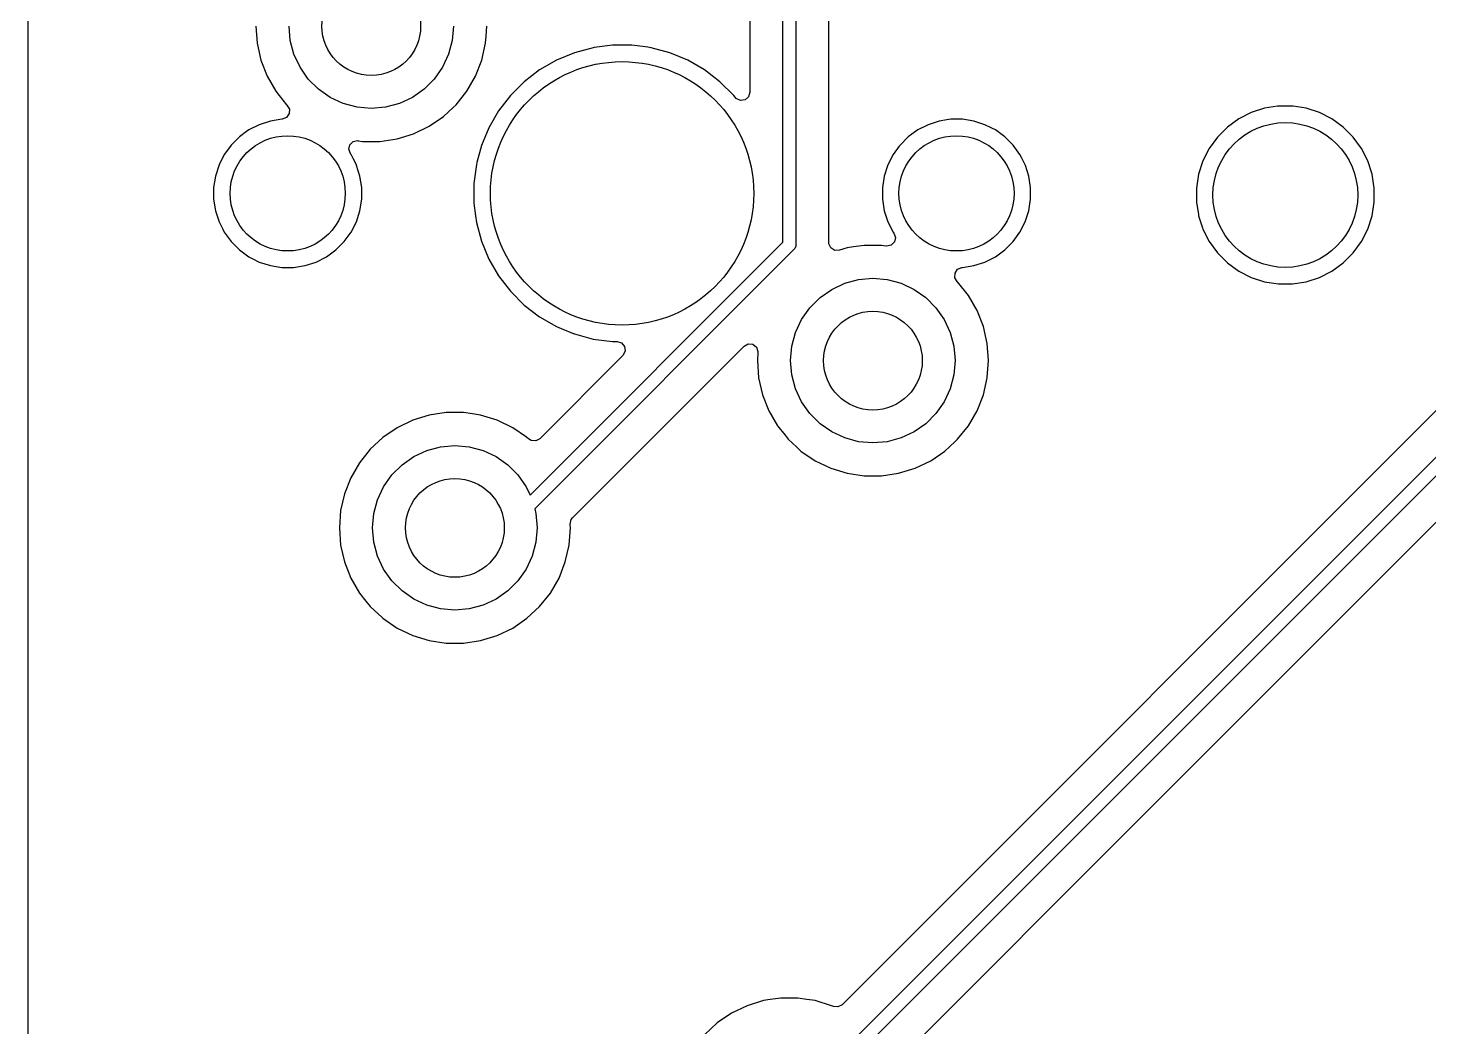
# Model space of a CAD drawing. Extents: x 98 to 223, y -135 to -41.
# Drawn here: x 97.97 to 119.25, y -96.32 to -81.15 of the extents above; entities that cross this region are included whole.
import ezdxf

# ---------------------------------------------------------------- set-up
doc = ezdxf.new("R2010")
doc.units = 0
doc.layers.add('BLACK', color=7, linetype='CONTINUOUS')

msp = doc.modelspace()

# ---------------------------------------------------------------- linework, layer by layer
at = {"layer": 'BLACK', "linetype": 'CONTINUOUS'}
for p, q in [((97.973, -83.572671), (97.973, -64.522671)), ((109.4375, -84.40323), (109.4375, -79.822501)), ((109.6375, -79.822501), (109.6375, -84.444652)), ((108.937, -80.312886), (108.937, -82.126711)), ((110.138, -84.407864), (110.138, -80.312886)), ((125.520032, -80.799481), (110.337895, -95.981618)), ((101.432092, -81.121254), (101.451696, -81.38287)), ((101.95649, -81.33831), (101.9375, -81.12125)), ((104.4375, -81.12125), (104.41851, -81.33831)), ((104.923302, -81.38288), (104.93132, -81.275885)), ((104.93132, -81.275885), (104.942908, -81.121254)), ((110.347309, -96.680018), (125.81804, -81.209289)), ((101.451696, -81.38287), (101.451697, -81.382875)), ((101.451697, -81.382875), (101.510076, -81.638652)), ((102.012884, -81.548775), (101.95649, -81.33831)), ((104.41851, -81.33831), (104.362116, -81.548775)), ((104.86492, -81.638666), (104.923302, -81.38288)), ((106.557507, -81.449257), (106.272548, -81.525611)), ((106.571585, -81.447403), (106.557507, -81.449257)), ((106.849986, -81.41075), (106.571585, -81.447403)), ((106.849994, -81.41075), (106.849986, -81.41075)), ((107.145006, -81.41075), (106.849994, -81.41075)), ((107.145013, -81.41075), (107.145006, -81.41075)), ((107.388613, -81.442821), (107.145013, -81.41075)), ((107.437493, -81.449257), (107.388613, -81.442821)), ((107.722452, -81.525611), (107.437493, -81.449257)), ((125.930171, -81.38), (110.488731, -96.82144)), ((101.510076, -81.638652), (101.510078, -81.638661)), ((101.510078, -81.638661), (101.51008, -81.638666)), ((101.51008, -81.638666), (101.605932, -81.882893)), ((102.104968, -81.74625), (102.012884, -81.548775)), ((104.362116, -81.548775), (104.270032, -81.74625)), ((104.769068, -81.882893), (104.86492, -81.638666)), ((105.999989, -81.638508), (105.744506, -81.786011)), ((105.999999, -81.638504), (105.999989, -81.638508)), ((106.272538, -81.525614), (105.999999, -81.638504)), ((106.272548, -81.525611), (106.272538, -81.525614)), ((107.722454, -81.525612), (107.722452, -81.525611)), ((107.722461, -81.525614), (107.722454, -81.525612)), ((107.995, -81.638504), (107.722461, -81.525614)), ((107.99501, -81.638508), (107.995, -81.638504)), ((108.250493, -81.786011), (107.99501, -81.638508)), ((101.605932, -81.882893), (101.737114, -82.110107)), ((102.229944, -81.924735), (102.104968, -81.74625)), ((102.384015, -82.078806), (102.229944, -81.924735)), ((104.145056, -81.924735), (103.990985, -82.078806)), ((104.270032, -81.74625), (104.145056, -81.924735)), ((104.637886, -82.110107), (104.769068, -81.882893)), ((105.744506, -81.786011), (105.510459, -81.965602)), ((108.48454, -81.965602), (108.250493, -81.786011)), ((114.920313, -93.097671), (126.101167, -81.916819)), ((101.737114, -82.110107), (101.788233, -82.174208)), ((102.5625, -82.203782), (102.384015, -82.078806)), ((103.990985, -82.078806), (103.8125, -82.203782)), ((104.474305, -82.315231), (104.637886, -82.110107)), ((105.510452, -81.965608), (105.301858, -82.174202)), ((105.510459, -81.965602), (105.510452, -81.965608)), ((108.484547, -81.965608), (108.48454, -81.965602)), ((108.693144, -82.174205), (108.484547, -81.965608)), ((108.937, -82.126711), (108.917315, -82.19375)), ((101.788233, -82.174208), (101.900697, -82.315234)), ((101.900697, -82.315234), (101.906877, -82.320967)), ((101.906877, -82.320967), (101.942633, -82.380994)), ((102.759975, -82.295866), (102.5625, -82.203782)), ((102.97044, -82.35226), (102.759975, -82.295866)), ((103.1875, -82.37125), (102.97044, -82.35226)), ((103.40456, -82.35226), (103.1875, -82.37125)), ((103.615025, -82.295866), (103.40456, -82.35226)), ((103.8125, -82.203782), (103.615025, -82.295866)), ((104.281979, -82.493683), (104.431233, -82.355195)), ((104.431233, -82.355195), (104.474301, -82.315235)), ((104.474301, -82.315233), (104.474305, -82.315231)), ((104.474301, -82.315235), (104.474301, -82.315233)), ((105.301852, -82.174209), (105.122261, -82.408256)), ((105.301858, -82.174202), (105.301852, -82.174209)), ((108.714625, -82.202199), (108.693144, -82.174205)), ((108.731797, -82.220424), (108.714625, -82.202199)), ((108.795353, -82.249449), (108.731797, -82.220424)), ((108.864511, -82.239505), (108.795353, -82.249449)), ((108.917315, -82.19375), (108.864511, -82.239505)), ((116.951414, -82.338094), (116.75626, -82.369003)), ((116.966213, -82.33575), (116.951414, -82.338094)), ((117.178787, -82.33575), (116.966213, -82.33575)), ((117.193586, -82.338094), (117.178787, -82.33575)), ((117.38874, -82.369003), (117.193586, -82.338094)), ((101.653943, -82.563464), (101.48546, -82.618206)), ((101.828928, -82.535748), (101.653943, -82.563464)), ((101.832288, -82.535484), (101.828928, -82.535748)), ((101.836006, -82.535134), (101.832288, -82.535484)), ((101.900511, -82.508285), (101.836006, -82.535134)), ((101.94026, -82.450824), (101.900511, -82.508285)), ((101.942633, -82.380994), (101.94026, -82.450824)), ((104.065204, -82.641478), (104.281979, -82.493683)), ((105.122261, -82.408256), (104.974758, -82.663739)), ((111.813943, -82.563464), (111.64546, -82.618206)), ((111.930595, -82.544988), (111.813943, -82.563464)), ((111.988921, -82.53575), (111.930595, -82.544988)), ((112.166079, -82.53575), (111.988921, -82.53575)), ((112.253567, -82.549607), (112.166079, -82.53575)), ((112.341056, -82.563464), (112.253567, -82.549607)), ((112.509539, -82.618206), (112.341056, -82.563464)), ((116.364679, -82.531201), (116.192713, -82.65614)), ((116.554085, -82.434694), (116.364679, -82.531201)), ((116.75626, -82.369003), (116.554085, -82.434694)), ((117.388741, -82.369003), (117.38874, -82.369003)), ((117.388743, -82.369004), (117.388741, -82.369003)), ((117.590912, -82.434693), (117.388743, -82.369004)), ((117.590913, -82.434693), (117.590912, -82.434693)), ((117.590914, -82.434694), (117.590913, -82.434693)), ((117.78032, -82.531201), (117.590914, -82.434694)), ((117.952286, -82.65614), (117.78032, -82.531201)), ((101.293298, -82.723565), (101.184286, -82.802767)), ((101.327609, -82.698636), (101.293298, -82.723565)), ((101.485457, -82.618207), (101.327609, -82.698636)), ((101.48546, -82.618206), (101.485457, -82.618207)), ((103.578115, -82.832646), (103.828823, -82.755313)), ((103.828823, -82.755313), (104.065204, -82.641478)), ((104.974754, -82.663749), (104.861864, -82.936288)), ((104.974758, -82.663739), (104.974754, -82.663749)), ((111.453298, -82.723565), (111.344286, -82.802767)), ((111.487609, -82.698636), (111.453298, -82.723565)), ((111.645457, -82.618207), (111.487609, -82.698636)), ((111.64546, -82.618206), (111.645457, -82.618207)), ((112.509542, -82.618207), (112.509539, -82.618206)), ((112.612683, -82.670761), (112.509542, -82.618207)), ((112.66739, -82.698636), (112.612683, -82.670761)), ((112.810714, -82.802767), (112.66739, -82.698636)), ((116.192713, -82.65614), (116.04239, -82.806463)), ((118.102609, -82.806463), (117.952286, -82.65614)), ((101.047735, -82.943565), (100.954886, -83.071359)), ((101.059017, -82.928036), (101.047735, -82.943565)), ((101.059019, -82.928034), (101.059017, -82.928036)), ((101.184283, -82.802769), (101.059019, -82.928033)), ((101.059019, -82.928033), (101.059019, -82.928034)), ((101.184284, -82.802769), (101.184283, -82.802769)), ((101.184286, -82.802767), (101.184284, -82.802769)), ((102.846222, -82.991222), (102.862048, -82.923168)), ((102.869702, -83.057028), (102.846222, -82.991222)), ((102.862048, -82.923168), (102.912154, -82.874473)), ((102.912154, -82.874473), (102.980632, -82.860598)), ((102.980632, -82.860598), (102.988492, -82.861526)), ((102.988492, -82.861526), (103.056318, -82.87175)), ((103.056318, -82.87175), (103.318682, -82.87175)), ((103.318682, -82.87175), (103.578115, -82.832646)), ((104.861861, -82.936298), (104.792534, -83.195034)), ((104.861864, -82.936288), (104.861861, -82.936298)), ((111.207735, -82.943565), (111.114886, -83.071359)), ((111.219017, -82.928036), (111.207735, -82.943565)), ((111.219019, -82.928034), (111.219017, -82.928036)), ((111.344283, -82.802769), (111.219019, -82.928033)), ((111.219019, -82.928033), (111.219019, -82.928034)), ((111.344284, -82.802769), (111.344283, -82.802769)), ((111.344286, -82.802767), (111.344284, -82.802769)), ((112.935983, -82.928036), (112.810714, -82.802767)), ((113.040114, -83.07136), (112.935983, -82.928036)), ((115.917451, -82.978429), (115.820944, -83.167835)), ((116.04239, -82.806463), (115.917451, -82.978429)), ((118.227548, -82.978429), (118.102609, -82.806463)), ((118.227549, -82.978431), (118.227548, -82.978429)), ((118.227551, -82.978434), (118.227549, -82.978431)), ((118.324057, -83.167838), (118.227551, -82.978434)), ((100.954886, -83.071359), (100.874457, -83.229207)), ((102.879029, -83.069867), (102.869702, -83.057028)), ((102.880114, -83.07136), (102.879029, -83.069867)), ((102.910621, -83.131233), (102.880114, -83.07136)), ((102.960542, -83.229207), (102.910621, -83.131233)), ((104.792534, -83.195034), (104.785508, -83.221254)), ((111.114886, -83.071359), (111.034457, -83.229207)), ((113.06374, -83.117728), (113.040114, -83.07136)), ((113.120542, -83.229207), (113.06374, -83.117728)), ((115.820944, -83.167835), (115.755253, -83.37001)), ((118.389746, -83.370007), (118.324057, -83.167838)), ((100.819714, -83.397693), (100.792, -83.572671)), ((100.874456, -83.22921), (100.819714, -83.397693)), ((100.874457, -83.229207), (100.874456, -83.22921)), ((102.960543, -83.22921), (102.960542, -83.229207)), ((102.963872, -83.239456), (102.960543, -83.22921)), ((103.015286, -83.397695), (102.963872, -83.239456)), ((103.043, -83.572671), (103.015286, -83.397695)), ((104.785506, -83.221265), (104.747, -83.513736)), ((104.785508, -83.221254), (104.785506, -83.221265)), ((110.979714, -83.397693), (110.952, -83.572671)), ((111.034456, -83.22921), (110.979714, -83.397693)), ((111.034457, -83.229207), (111.034456, -83.22921)), ((113.120543, -83.22921), (113.120542, -83.229207)), ((113.123872, -83.239456), (113.120543, -83.22921)), ((113.175286, -83.397695), (113.123872, -83.239456)), ((113.203, -83.572671), (113.175286, -83.397695)), ((115.755253, -83.37001), (115.722, -83.579963)), ((118.423, -83.579963), (118.389746, -83.370007)), ((97.973, -102.622671), (97.973, -83.572671)), ((100.792, -83.572671), (100.792, -83.749828)), ((103.043, -83.749829), (103.043, -83.572671)), ((104.747, -83.513736), (104.747, -83.808763)), ((110.952, -83.572671), (110.952, -83.749828)), ((113.203, -83.579963), (113.203, -83.572671)), ((113.203, -83.749829), (113.203, -83.579963)), ((115.722, -83.579963), (115.722, -83.792536)), ((118.423, -83.792537), (118.423, -83.579963)), ((100.792, -83.749828), (100.819714, -83.924806)), ((103.015286, -83.924805), (103.043, -83.749829)), ((104.747, -83.808763), (104.772506, -84.002493)), ((110.952, -83.749828), (110.979714, -83.924806)), ((113.175286, -83.924805), (113.203, -83.749829)), ((115.722, -83.792536), (115.751781, -83.980569)), ((118.389746, -84.002493), (118.423, -83.792537)), ((100.819714, -83.924806), (100.874456, -84.093289)), ((102.960542, -84.093292), (103.015286, -83.924805)), ((104.772506, -84.002493), (104.785507, -84.101243)), ((110.979714, -83.924806), (111.034456, -84.093289)), ((113.120542, -84.093292), (113.175286, -83.924805)), ((115.751781, -83.980569), (115.755254, -84.002493)), ((115.755254, -84.002493), (115.814208, -84.183935)), ((118.324057, -84.204662), (118.389746, -84.002493)), ((100.874456, -84.093289), (100.874457, -84.093292)), ((100.874457, -84.093292), (100.931204, -84.204662)), ((100.931204, -84.204662), (100.954886, -84.25114)), ((100.954886, -84.25114), (101.059017, -84.394464)), ((102.775983, -84.394464), (102.880114, -84.25114)), ((102.880114, -84.25114), (102.960542, -84.093292)), ((104.785507, -84.101243), (104.861861, -84.386201)), ((111.034456, -84.093289), (111.034457, -84.093292)), ((111.034457, -84.093292), (111.114887, -84.251142)), ((111.114887, -84.251142), (111.125298, -84.265472)), ((111.125298, -84.265472), (111.148777, -84.331279)), ((112.935983, -84.394464), (113.040114, -84.25114)), ((113.040114, -84.25114), (113.120542, -84.093292)), ((115.814208, -84.183935), (115.820944, -84.204664)), ((115.820944, -84.204664), (115.917451, -84.39407)), ((118.227551, -84.394066), (118.324057, -84.204662)), ((101.059017, -84.394464), (101.184286, -84.519733)), ((102.650714, -84.519733), (102.775983, -84.394464)), ((104.861861, -84.386201), (104.861864, -84.386211)), ((104.861864, -84.386211), (104.974754, -84.65875)), ((105.598689, -88.24204), (109.4375, -84.40323)), ((109.635579, -84.464161), (109.624936, -84.489854)), ((109.6375, -84.444652), (109.635579, -84.464161)), ((110.139513, -84.427178), (110.138, -84.407864)), ((110.1694, -84.490334), (110.139513, -84.427178)), ((110.514747, -84.475103), (110.416885, -84.489854)), ((110.676312, -84.45075), (110.514747, -84.475103)), ((110.676318, -84.45075), (110.676312, -84.45075)), ((110.938682, -84.45075), (110.676318, -84.45075)), ((110.938689, -84.45075), (110.938682, -84.45075)), ((111.006498, -84.460971), (110.938689, -84.45075)), ((111.014366, -84.461901), (111.006498, -84.460971)), ((111.082844, -84.448026), (111.014366, -84.461901)), ((111.132951, -84.399332), (111.082844, -84.448026)), ((111.148777, -84.331279), (111.132951, -84.399332)), ((112.810714, -84.519733), (112.935983, -84.394464)), ((115.917451, -84.39407), (116.04239, -84.566036)), ((118.102609, -84.566036), (118.227548, -84.39407)), ((118.227547, -84.39407), (118.227551, -84.394066)), ((118.227548, -84.39407), (118.227547, -84.39407)), ((101.184286, -84.519733), (101.32761, -84.623864)), ((101.32761, -84.623864), (101.38828, -84.654777)), ((101.38828, -84.654777), (101.485457, -84.704292)), ((102.349542, -84.704292), (102.50739, -84.623864)), ((102.50739, -84.623864), (102.650714, -84.519733)), ((104.974754, -84.65875), (104.974758, -84.65876)), ((104.974758, -84.65876), (105.122261, -84.914243)), ((109.608211, -84.515363), (105.669675, -88.453898)), ((109.620647, -84.500209), (109.608211, -84.515363)), ((109.624936, -84.489854), (109.620647, -84.500209)), ((110.228686, -84.527305), (110.1694, -84.490334)), ((110.298549, -84.526355), (110.228686, -84.527305)), ((110.416872, -84.489857), (110.298549, -84.526355)), ((110.416882, -84.489855), (110.416872, -84.489857)), ((110.416885, -84.489854), (110.416882, -84.489855)), ((112.509542, -84.704292), (112.66739, -84.623864)), ((112.66739, -84.623864), (112.810714, -84.519733)), ((116.04239, -84.566036), (116.192713, -84.716359)), ((117.952292, -84.716354), (118.102604, -84.566042)), ((118.102604, -84.566042), (118.102606, -84.566038)), ((118.102606, -84.566038), (118.102609, -84.566036)), ((101.485457, -84.704292), (101.48546, -84.704293)), ((101.48546, -84.704293), (101.569701, -84.731664)), ((101.569701, -84.731664), (101.653945, -84.759036)), ((101.653945, -84.759036), (101.828921, -84.78675)), ((101.828921, -84.78675), (101.828922, -84.78675)), ((101.828922, -84.78675), (102.006078, -84.78675)), ((102.006078, -84.78675), (102.006079, -84.78675)), ((102.006079, -84.78675), (102.181055, -84.759036)), ((102.181055, -84.759036), (102.349542, -84.704292)), ((112.052366, -84.941504), (112.054739, -84.871675)), ((112.054739, -84.871675), (112.094488, -84.814214)), ((112.094488, -84.814214), (112.158993, -84.787365)), ((112.158993, -84.787365), (112.162727, -84.787014)), ((112.162727, -84.787014), (112.166076, -84.78675)), ((112.166076, -84.78675), (112.166079, -84.78675)), ((112.166079, -84.78675), (112.341055, -84.759036)), ((112.341055, -84.759036), (112.509542, -84.704292)), ((116.192713, -84.716359), (116.364679, -84.841298)), ((116.364679, -84.841298), (116.364681, -84.841299)), ((116.364681, -84.841299), (116.364684, -84.841301)), ((116.364684, -84.841301), (116.554088, -84.937807)), ((117.590912, -84.937807), (117.780316, -84.841301)), ((117.780316, -84.841301), (117.8554, -84.78675)), ((117.8554, -84.78675), (117.952286, -84.716359)), ((117.952286, -84.716359), (117.952288, -84.716356)), ((117.952288, -84.716356), (117.952292, -84.716354)), ((105.122261, -84.914243), (105.301852, -85.14829)), ((110.004015, -85.243694), (110.1825, -85.118718)), ((110.1825, -85.118718), (110.379975, -85.026634)), ((110.379975, -85.026634), (110.59044, -84.97024)), ((110.59044, -84.97024), (110.8075, -84.95125)), ((110.8075, -84.95125), (111.02456, -84.97024)), ((111.02456, -84.97024), (111.235025, -85.026634)), ((111.235025, -85.026634), (111.4325, -85.118718)), ((111.4325, -85.118718), (111.610985, -85.243694)), ((112.088122, -85.001531), (112.052366, -84.941504)), ((112.094298, -85.007261), (112.088122, -85.001531)), ((112.094299, -85.007262), (112.094298, -85.007261)), ((112.094303, -85.007267), (112.094299, -85.007262)), ((112.094305, -85.007269), (112.094303, -85.007267)), ((112.257886, -85.212393), (112.094305, -85.007269)), ((116.554088, -84.937807), (116.756257, -85.003496)), ((116.756257, -85.003496), (116.966213, -85.03675)), ((116.966213, -85.03675), (116.966214, -85.03675)), ((116.966214, -85.03675), (117.178786, -85.03675)), ((117.178786, -85.03675), (117.178787, -85.03675)), ((117.178787, -85.03675), (117.388743, -85.003496)), ((117.388743, -85.003496), (117.590912, -84.937807)), ((105.301852, -85.14829), (105.301858, -85.148297)), ((105.301858, -85.148297), (105.510452, -85.356891)), ((109.849944, -85.397765), (110.004015, -85.243694)), ((111.610985, -85.243694), (111.765056, -85.397765)), ((112.389068, -85.439607), (112.257886, -85.212393)), ((105.510452, -85.356891), (105.510459, -85.356897)), ((105.510459, -85.356897), (105.744506, -85.536488)), ((105.744506, -85.536488), (105.999989, -85.683991)), ((109.724968, -85.57625), (109.849944, -85.397765)), ((111.765056, -85.397765), (111.890032, -85.57625)), ((112.48492, -85.683834), (112.389068, -85.439607)), ((105.999989, -85.683991), (105.99999, -85.683991)), ((105.99999, -85.683991), (105.999993, -85.683993)), ((105.999993, -85.683993), (106.073803, -85.714566)), ((106.073803, -85.714566), (106.267784, -85.794916)), ((109.632884, -85.773725), (109.724968, -85.57625)), ((111.890032, -85.57625), (111.982116, -85.773725)), ((112.543302, -85.93962), (112.48492, -85.683834)), ((106.267784, -85.794916), (106.272548, -85.796889)), ((106.272548, -85.796889), (106.557507, -85.873243)), ((106.557507, -85.873243), (106.849994, -85.91175)), ((106.849994, -85.91175), (106.850001, -85.91175)), ((106.850001, -85.91175), (106.921804, -85.91175)), ((106.921804, -85.91175), (106.988843, -85.931435)), ((106.988843, -85.931435), (107.034598, -85.984239)), ((108.849968, -85.981417), (108.911289, -85.947934)), ((108.911289, -85.947934), (108.980981, -85.952918)), ((108.980981, -85.952918), (109.036914, -85.99479)), ((109.57649, -85.98419), (109.632884, -85.773725)), ((111.982116, -85.773725), (112.03851, -85.98419)), ((112.543302, -85.939624), (112.543302, -85.93962)), ((112.543303, -85.939629), (112.543302, -85.939624)), ((112.562908, -86.201245), (112.543303, -85.939629)), ((107.009485, -86.123431), (105.746469, -87.386446)), ((106.244568, -88.586817), (108.849968, -85.981417)), ((107.015517, -86.116953), (107.009485, -86.123431)), ((107.044542, -86.053397), (107.015517, -86.116953)), ((107.034598, -85.984239), (107.044542, -86.053397)), ((109.036914, -85.99479), (109.061331, -86.060254)), ((109.0613, -86.078366), (109.052092, -86.201245)), ((109.061331, -86.060254), (109.0613, -86.078366)), ((109.5575, -86.20125), (109.57649, -85.98419)), ((112.03851, -85.98419), (112.0575, -86.20125)), ((109.052092, -86.201245), (109.052092, -86.201254)), ((109.052092, -86.201254), (109.071696, -86.46287)), ((109.57649, -86.41831), (109.5575, -86.20125)), ((112.0575, -86.20125), (112.03851, -86.41831)), ((112.543771, -86.456619), (112.562908, -86.201254)), ((112.562908, -86.201254), (112.562908, -86.201245)), ((109.071696, -86.46287), (109.071697, -86.462875)), ((109.071697, -86.462875), (109.130076, -86.718652)), ((109.632884, -86.628775), (109.57649, -86.41831)), ((112.03851, -86.41831), (111.982116, -86.628775)), ((112.48492, -86.718666), (112.543302, -86.46288)), ((112.543302, -86.46288), (112.543771, -86.456619)), ((109.130076, -86.718652), (109.130078, -86.718661)), ((109.130078, -86.718661), (109.13008, -86.718666)), ((109.13008, -86.718666), (109.225932, -86.962893)), ((109.724968, -86.82625), (109.632884, -86.628775)), ((109.849944, -87.004735), (109.724968, -86.82625)), ((111.890032, -86.82625), (111.765056, -87.004735)), ((111.982116, -86.628775), (111.890032, -86.82625)), ((112.389068, -86.962893), (112.48492, -86.718666)), ((104.066876, -87.029856), (103.816173, -87.107188)), ((104.066882, -87.029855), (104.066876, -87.029856)), ((104.066885, -87.029854), (104.066882, -87.029855)), ((104.164747, -87.015103), (104.066885, -87.029854)), ((104.326312, -86.99075), (104.164747, -87.015103)), ((104.326318, -86.99075), (104.326312, -86.99075)), ((104.588682, -86.99075), (104.326318, -86.99075)), ((104.588687, -86.99075), (104.588682, -86.99075)), ((104.723323, -87.011044), (104.588687, -86.99075)), ((104.848115, -87.029854), (104.723323, -87.011044)), ((104.848119, -87.029855), (104.848115, -87.029854)), ((104.848123, -87.029856), (104.848119, -87.029855)), ((105.098827, -87.107188), (104.848123, -87.029856)), ((109.225932, -86.962893), (109.357114, -87.190107)), ((110.004015, -87.158806), (109.849944, -87.004735)), ((111.765056, -87.004735), (111.610985, -87.158806)), ((112.257886, -87.190107), (112.389068, -86.962893)), ((103.579802, -87.221018), (103.36302, -87.368817)), ((103.579803, -87.221017), (103.579802, -87.221018)), ((103.816173, -87.107188), (103.579803, -87.221017)), ((105.335196, -87.221017), (105.098825, -87.107188)), ((105.098825, -87.107188), (105.098827, -87.107188)), ((105.335197, -87.221018), (105.335196, -87.221017)), ((105.3352, -87.22102), (105.335197, -87.221018)), ((105.335204, -87.221022), (105.3352, -87.22102)), ((105.547341, -87.365655), (105.335204, -87.221022)), ((109.357114, -87.190107), (109.472543, -87.33485)), ((110.1825, -87.283782), (110.004015, -87.158806)), ((111.610985, -87.158806), (111.4325, -87.283782)), ((112.094305, -87.395231), (112.257886, -87.190107)), ((103.36302, -87.368817), (103.170698, -87.547264)), ((105.551983, -87.36882), (105.547341, -87.365655)), ((105.574446, -87.389663), (105.551983, -87.36882)), ((105.615454, -87.414947), (105.574446, -87.389663)), ((105.685146, -87.419931), (105.615454, -87.414947)), ((105.746469, -87.386446), (105.685146, -87.419931)), ((109.472543, -87.33485), (109.520698, -87.395235)), ((109.520698, -87.395235), (109.652805, -87.517811)), ((110.379975, -87.375866), (110.1825, -87.283782)), ((110.59044, -87.43226), (110.379975, -87.375866)), ((110.8075, -87.45125), (110.59044, -87.43226)), ((111.02456, -87.43226), (110.8075, -87.45125)), ((111.235025, -87.375866), (111.02456, -87.43226)), ((111.4325, -87.283782), (111.235025, -87.375866)), ((111.901979, -87.573683), (112.051233, -87.435195)), ((112.051233, -87.435195), (112.094301, -87.395235)), ((112.094301, -87.395233), (112.094305, -87.395231)), ((112.094301, -87.395235), (112.094301, -87.395233)), ((103.170698, -87.547264), (103.007114, -87.752393)), ((103.654015, -87.783694), (103.8325, -87.658718)), ((103.8325, -87.658718), (104.029975, -87.566634)), ((104.029975, -87.566634), (104.24044, -87.51024)), ((104.24044, -87.51024), (104.4575, -87.49125)), ((104.4575, -87.49125), (104.67456, -87.51024)), ((104.67456, -87.51024), (104.885025, -87.566634)), ((104.885025, -87.566634), (105.0825, -87.658718)), ((105.0825, -87.658718), (105.260985, -87.783694)), ((109.652805, -87.517811), (109.713021, -87.573683)), ((109.713021, -87.573683), (109.929796, -87.721478)), ((111.685204, -87.721478), (111.901979, -87.573683)), ((103.007114, -87.752393), (102.875932, -87.979606)), ((103.499944, -87.937765), (103.654015, -87.783694)), ((105.260985, -87.783694), (105.415056, -87.937765)), ((109.929796, -87.721478), (109.929801, -87.72148)), ((109.929801, -87.72148), (109.929802, -87.721481)), ((109.929802, -87.721481), (109.929803, -87.721482)), ((109.929803, -87.721482), (109.996751, -87.753722)), ((109.996751, -87.753722), (110.166173, -87.835311)), ((110.166173, -87.835311), (110.166174, -87.835311)), ((110.166174, -87.835311), (110.166177, -87.835313)), ((110.166177, -87.835313), (110.416885, -87.912646)), ((111.198115, -87.912646), (111.448823, -87.835313)), ((111.448823, -87.835313), (111.685204, -87.721478)), ((102.875932, -87.979606), (102.780082, -88.223828)), ((103.374968, -88.11625), (103.499944, -87.937765)), ((105.415056, -87.937765), (105.540032, -88.11625)), ((110.416885, -87.912646), (110.676318, -87.95175)), ((110.676318, -87.95175), (110.938682, -87.95175)), ((110.938682, -87.95175), (111.198115, -87.912646)), ((102.780076, -88.223847), (102.721697, -88.479624)), ((102.780082, -88.223828), (102.780076, -88.223847)), ((103.22649, -88.52419), (103.282884, -88.313725)), ((103.282884, -88.313725), (103.374968, -88.11625)), ((105.540032, -88.11625), (105.598689, -88.24204)), ((102.721696, -88.479629), (102.702092, -88.741245)), ((102.721697, -88.479624), (102.721696, -88.479629)), ((103.2075, -88.74125), (103.22649, -88.52419)), ((105.669675, -88.453898), (105.68851, -88.52419)), ((105.68851, -88.52419), (105.7075, -88.74125)), ((102.702092, -88.741245), (102.702092, -88.741254)), ((102.702092, -88.741254), (102.721696, -89.00287)), ((103.22649, -88.95831), (103.2075, -88.74125)), ((105.7075, -88.74125), (105.68851, -88.95831)), ((106.193303, -89.00287), (106.212908, -88.741254)), ((106.208599, -88.68376), (106.223217, -88.61544)), ((106.209923, -88.701421), (106.208599, -88.68376)), ((106.212908, -88.741249), (106.209923, -88.701421)), ((106.212908, -88.741254), (106.212908, -88.741249)), ((106.223217, -88.61544), (106.244568, -88.586817)), ((102.721696, -89.00287), (102.721697, -89.002875)), ((102.721697, -89.002875), (102.780076, -89.258652)), ((103.282884, -89.168775), (103.22649, -88.95831)), ((103.374968, -89.36625), (103.282884, -89.168775)), ((105.632116, -89.168775), (105.540032, -89.36625)), ((105.68851, -88.95831), (105.632116, -89.168775)), ((106.13492, -89.258666), (106.193302, -89.00288)), ((106.193302, -89.00288), (106.193303, -89.00287)), ((102.780076, -89.258652), (102.780078, -89.258661)), ((102.780078, -89.258661), (102.78008, -89.258666)), ((102.78008, -89.258666), (102.875932, -89.502893)), ((103.499944, -89.544735), (103.374968, -89.36625)), ((105.540032, -89.36625), (105.415056, -89.544735)), ((106.039068, -89.502893), (106.13492, -89.258666)), ((102.875932, -89.502893), (103.007114, -89.730107)), ((103.654015, -89.698806), (103.499944, -89.544735)), ((105.415056, -89.544735), (105.260985, -89.698806)), ((105.907886, -89.730107), (106.039068, -89.502893)), ((103.007114, -89.730107), (103.104896, -89.852722)), ((103.8325, -89.823782), (103.654015, -89.698806)), ((105.260985, -89.698806), (105.0825, -89.823782)), ((105.744305, -89.935231), (105.907886, -89.730107)), ((103.104896, -89.852722), (103.170698, -89.935235)), ((103.170698, -89.935235), (103.352253, -90.103691)), ((104.029975, -89.915866), (103.8325, -89.823782)), ((104.24044, -89.97226), (104.029975, -89.915866)), ((104.4575, -89.99125), (104.24044, -89.97226)), ((104.67456, -89.97226), (104.4575, -89.99125)), ((104.885025, -89.915866), (104.67456, -89.97226)), ((105.0825, -89.823782), (104.885025, -89.915866)), ((105.551979, -90.113683), (105.744305, -89.935231)), ((103.352253, -90.103691), (103.363021, -90.113683)), ((103.363021, -90.113683), (103.579796, -90.261478)), ((105.335204, -90.261478), (105.551979, -90.113683)), ((103.579796, -90.261478), (103.579801, -90.26148)), ((103.579801, -90.26148), (103.579802, -90.261481)), ((103.579802, -90.261481), (103.579803, -90.261482)), ((103.579803, -90.261482), (103.657686, -90.298988)), ((103.657686, -90.298988), (103.816173, -90.375311)), ((103.816173, -90.375311), (103.816174, -90.375311)), ((103.816174, -90.375311), (103.816177, -90.375313)), ((103.816177, -90.375313), (104.066885, -90.452646)), ((104.848115, -90.452646), (105.098823, -90.375313)), ((105.098823, -90.375313), (105.335204, -90.261478)), ((104.066885, -90.452646), (104.326318, -90.49175)), ((104.326318, -90.49175), (104.588682, -90.49175)), ((104.588682, -90.49175), (104.848115, -90.452646)), ((111.184676, -96.833307), (114.920313, -93.097671)), ((109.146876, -95.919856), (108.896173, -95.997188)), ((109.146882, -95.919855), (109.146876, -95.919856)), ((109.146885, -95.919854), (109.146882, -95.919855)), ((109.244747, -95.905103), (109.146885, -95.919854)), ((109.406312, -95.88075), (109.244747, -95.905103)), ((109.406318, -95.88075), (109.406312, -95.88075)), ((109.668682, -95.88075), (109.406318, -95.88075)), ((109.668687, -95.88075), (109.668682, -95.88075)), ((109.803323, -95.901044), (109.668687, -95.88075)), ((109.928115, -95.919854), (109.803323, -95.901044)), ((109.928119, -95.919855), (109.928115, -95.919854)), ((109.928123, -95.919856), (109.928119, -95.919855)), ((110.178824, -95.997187), (109.928123, -95.919856)), ((108.659802, -96.111018), (108.44302, -96.258817)), ((108.659803, -96.111017), (108.659802, -96.111018)), ((108.896173, -95.997188), (108.659803, -96.111017)), ((110.196416, -96.005659), (110.178824, -95.997187)), ((110.20688, -96.010119), (110.196416, -96.005659)), ((110.276572, -96.015103), (110.20688, -96.010119)), ((110.337895, -95.981618), (110.276572, -96.015103)), ((108.44302, -96.258817), (108.250698, -96.437264))]:
    msp.add_line(p, q, dxfattribs=at)
at = {"layer": 'BLACK'}
for centre, radius in [((103.1875, -81.12125), 0.75), ((106.9975, -83.66125), 2), ((117.0725, -83.68625), 1.1), ((101.9175, -83.66125), 0.875), ((112.0775, -83.66125), 0.875), ((110.8075, -86.20125), 0.75), ((104.4575, -88.74125), 0.75)]:
    msp.add_circle(centre, radius, dxfattribs=at)

doc.saveas('drawing.dxf')
